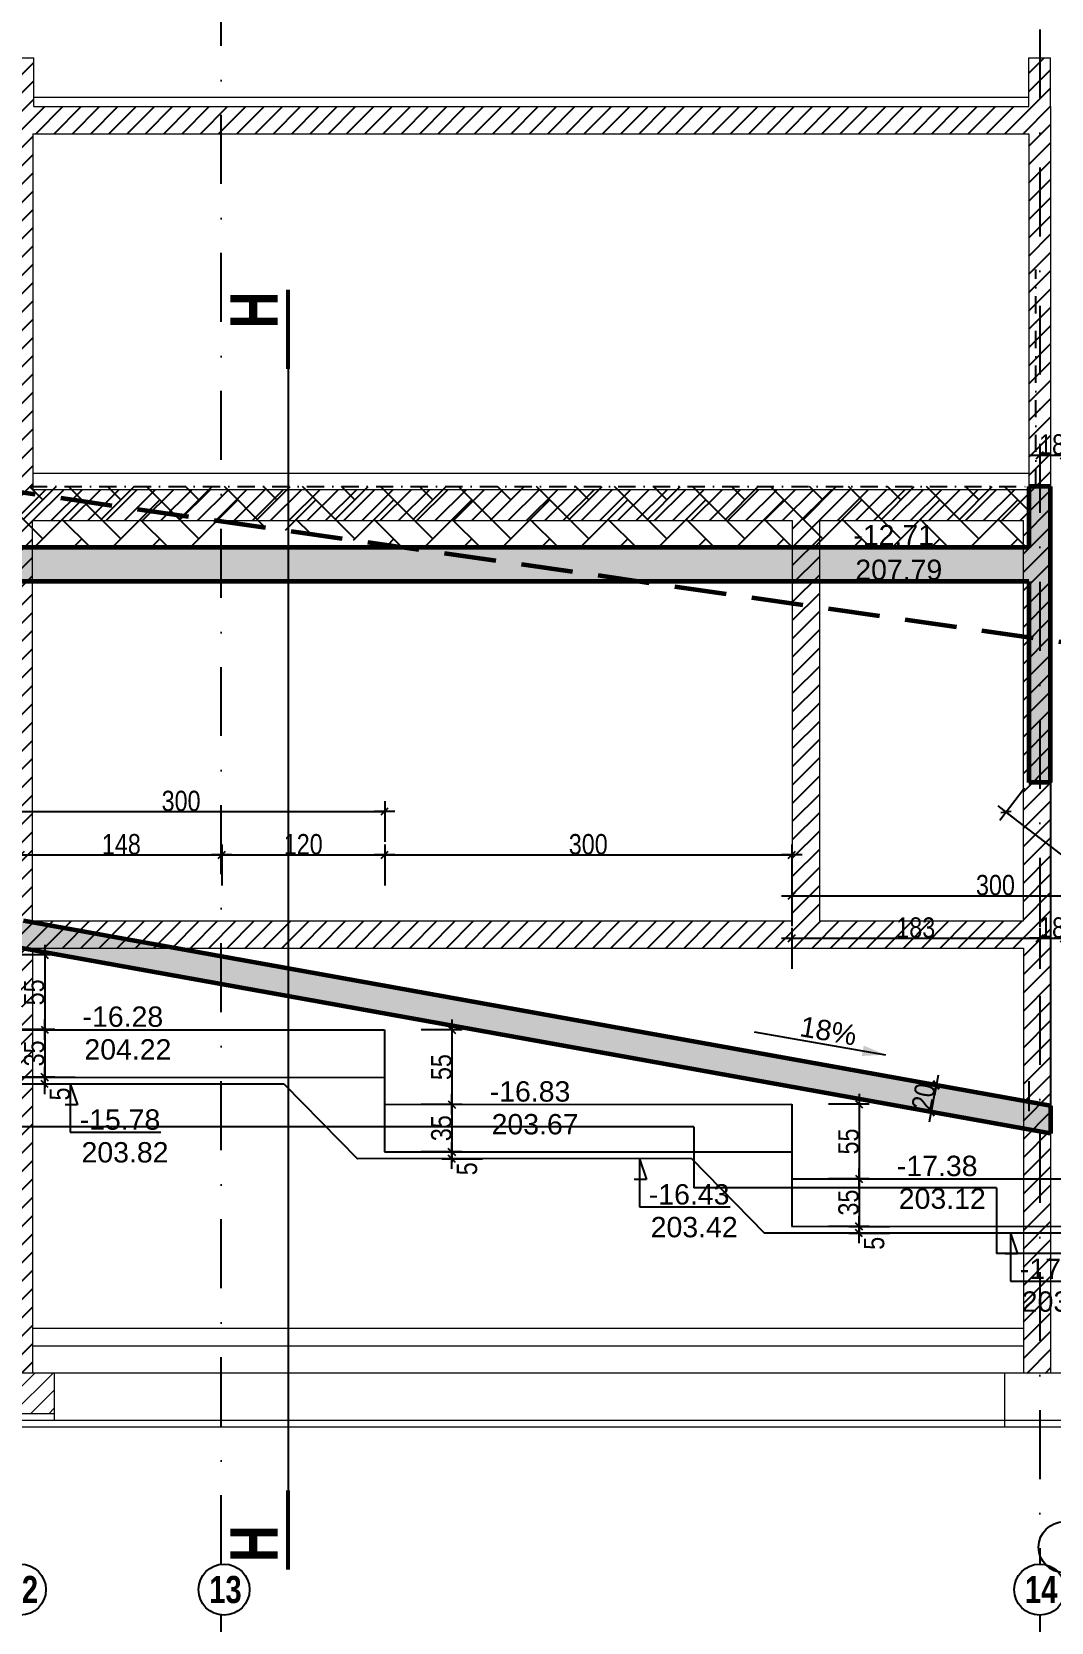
# Model space of a CAD drawing. Header units: millimetres. Extents: x -26249 to 60250, y -21218 to 23336.
# Drawn here: x 18053 to 18804, y 6841 to 8012 of the extents above; entities that cross this region are included whole.
import ezdxf
from ezdxf.enums import TextEntityAlignment as Align

# ---------------------------------------------------------------- set-up
doc = ezdxf.new("R2010")
doc.units = ezdxf.units.MM
doc.linetypes.add('CACHEX2', pattern=[19.05, 12.7, -6.35])
doc.linetypes.add('TIRETPTX2', pattern=[50.8, 25.4, -12.7, 0, -12.7])
for name, color, linetype in [('01-coupe soussol', 253, 'Continuous'), ('01_cote_gen', 4, 'Continuous'), ('01_linteaux', 2, 'Continuous'), ('01_poch_BN', 9, 'Continuous'), ('01_poch_murs', 253, 'Continuous'), ('01_texte', 230, 'Continuous'), ('AA_COTES', 2, 'Continuous')]:
    doc.layers.add(name, color=color, linetype=linetype)
doc.layers.add('01_murs_coup', color=5, linetype='Continuous', lineweight=60)
doc.styles.add('impact', font='impact.ttf')
doc.styles.add('MATTE_TXT', font='arial.ttf')
doc.styles.add('STYLE2', font='ARIALN.TTF')
doc.dimstyles.new('JB50', dxfattribs={"dimscale": 0.1, "dimtxt": 150, "dimasz": 15, "dimexe": 0.1, "dimexo": 0.1, "dimgap": 0.09, "dimtad": 1, "dimdec": 1, "dimdsep": 46, "dimtxsty": 'STYLE2', "dimblk1": 'BOND_G', "dimblk2": 'BOND_D', "dimsah": 1, "dimcen": 1.5, "dimdle": 0.01, "dimse1": 1, "dimse2": 1, "dimclrd": 4, "dimclre": 2, "dimclrt": 6, "dimazin": 2, "dimtfac": 2.333333, "dimtdec": 1, "dimtix": 1, "dimtmove": 2, "dimatfit": 3, "dimldrblk": 'BOND_G', "dimfxl": 1, "dimtolj": 1, "dimtzin": 0, "dimarcsym": 0})

# ---------------------------------------------------------------- blocks, each defined once
blk = doc.blocks.new('BOND_G')
at = {"layer": 'AA_COTES', "color": 0}
for p, q in [((0, -5), (0, 15)), ((5, 0), (-5, 0)), ((1.77, 1.77), (-1.77, -1.77))]:
    blk.add_line(p, q, dxfattribs=at)
blk = doc.blocks.new('BOND_D')
at = {"layer": 'AA_COTES', "color": 0}
for p, q in [((5, 0), (-5, 0)), ((-1.77, -1.77), (1.77, 1.77)), ((0, 5), (0, -15))]:
    blk.add_line(p, q, dxfattribs=at)
blk = doc.blocks.new('*D1932')
at = {"layer": '01_cote_gen', "color": 4, "lineweight": -2, "transparency": 16777216}
blk.add_line((18797.2, 7700.4), (18812.2, 7700.4), dxfattribs=at)
at = {"layer": 'Defpoints', "color": 0, "transparency": 16777216}
for p in [(18813.7, 7700.4), (18795.7, 7690.3), (18813.7, 7690.3)]:
    blk.add_point(p, dxfattribs=at)
at = {"layer": '01_cote_gen', "color": 4, "lineweight": -2, "transparency": 16777216, "xscale": 1.5, "yscale": 1.5, "zscale": 1.5, "rotation": 180}
blk.add_blockref('BOND_G', (18795.7, 7700.4), dxfattribs=at)
at = {"layer": '01_cote_gen', "color": 4, "lineweight": -2, "transparency": 16777216, "xscale": 1.5, "yscale": 1.5, "zscale": 1.5}
blk.add_blockref('BOND_D', (18813.7, 7700.4), dxfattribs=at)
at = {"layer": '01_cote_gen', "color": 6, "transparency": 16777216, "insert": (18804.7, 7708.1), "char_height": 15, "attachment_point": 5, "style": 'STYLE2'}
blk.add_mtext('\\A1;18', dxfattribs=at)
blk = doc.blocks.new('*D2045')
at = {"layer": '01_cote_gen', "color": 4, "lineweight": -2, "transparency": 16777216}
blk.add_line((18014.5, 7437.9), (18311.5, 7437.9), dxfattribs=at)
at = {"layer": 'Defpoints', "color": 0, "transparency": 16777216}
for p in [(18013, 7447.2), (18313, 7437.9), (18313, 7277)]:
    blk.add_point(p, dxfattribs=at)
at = {"layer": '01_cote_gen', "color": 4, "lineweight": -2, "transparency": 16777216, "xscale": 1.5, "yscale": 1.5, "zscale": 1.5, "rotation": 180}
blk.add_blockref('BOND_G', (18013, 7437.9), dxfattribs=at)
at = {"layer": '01_cote_gen', "color": 4, "lineweight": -2, "transparency": 16777216, "xscale": 1.5, "yscale": 1.5, "zscale": 1.5}
blk.add_blockref('BOND_D', (18313, 7437.9), dxfattribs=at)
at = {"layer": '01_cote_gen', "color": 6, "transparency": 16777216, "insert": (18163, 7445.5), "char_height": 15, "attachment_point": 5, "style": 'STYLE2'}
blk.add_mtext('\\A1;300', dxfattribs=at)
blk = doc.blocks.new('*D2046')
at = {"layer": '01_cote_gen', "color": 4, "lineweight": -2, "transparency": 16777216}
blk.add_line((18314.5, 7405.9), (18611.5, 7405.9), dxfattribs=at)
at = {"layer": 'Defpoints', "color": 0, "transparency": 16777216}
for p in [(18313, 7415.4), (18613, 7405.9), (18613, 7222.2)]:
    blk.add_point(p, dxfattribs=at)
at = {"layer": '01_cote_gen', "color": 4, "lineweight": -2, "transparency": 16777216, "xscale": 1.5, "yscale": 1.5, "zscale": 1.5, "rotation": 180}
blk.add_blockref('BOND_G', (18313, 7405.9), dxfattribs=at)
at = {"layer": '01_cote_gen', "color": 4, "lineweight": -2, "transparency": 16777216, "xscale": 1.5, "yscale": 1.5, "zscale": 1.5}
blk.add_blockref('BOND_D', (18613, 7405.9), dxfattribs=at)
at = {"layer": '01_cote_gen', "color": 6, "transparency": 16777216, "insert": (18463, 7413.6), "char_height": 15, "attachment_point": 5, "style": 'STYLE2'}
blk.add_mtext('\\A1;300', dxfattribs=at)
blk = doc.blocks.new('*D2047')
at = {"layer": '01_cote_gen', "color": 4, "lineweight": -2, "transparency": 16777216}
blk.add_line((18614.5, 7375.8), (18911.5, 7375.8), dxfattribs=at)
at = {"layer": 'Defpoints', "color": 0, "transparency": 16777216}
for p in [(18613, 7383.4), (18913, 7375.8), (18913, 7167.3)]:
    blk.add_point(p, dxfattribs=at)
at = {"layer": '01_cote_gen', "color": 4, "lineweight": -2, "transparency": 16777216, "xscale": 1.5, "yscale": 1.5, "zscale": 1.5, "rotation": 180}
blk.add_blockref('BOND_G', (18613, 7375.8), dxfattribs=at)
at = {"layer": '01_cote_gen', "color": 4, "lineweight": -2, "transparency": 16777216, "xscale": 1.5, "yscale": 1.5, "zscale": 1.5}
blk.add_blockref('BOND_D', (18913, 7375.8), dxfattribs=at)
at = {"layer": '01_cote_gen', "color": 6, "transparency": 16777216, "insert": (18763, 7383.5), "char_height": 15, "attachment_point": 5, "style": 'STYLE2'}
blk.add_mtext('\\A1;300', dxfattribs=at)
blk = doc.blocks.new('*D2052')
at = {"layer": '01_cote_gen', "color": 4, "lineweight": -2, "transparency": 16777216}
blk.add_line((18614.5, 7344.5), (18794.2, 7344.5), dxfattribs=at)
at = {"layer": 'Defpoints', "color": 0, "transparency": 16777216}
for p in [(18613, 7353.3), (18795.7, 7344.5), (18795.7, 7309)]:
    blk.add_point(p, dxfattribs=at)
at = {"layer": '01_cote_gen', "color": 4, "lineweight": -2, "transparency": 16777216, "xscale": 1.5, "yscale": 1.5, "zscale": 1.5, "rotation": 180}
blk.add_blockref('BOND_G', (18613, 7344.5), dxfattribs=at)
at = {"layer": '01_cote_gen', "color": 4, "lineweight": -2, "transparency": 16777216, "xscale": 1.5, "yscale": 1.5, "zscale": 1.5}
blk.add_blockref('BOND_D', (18795.7, 7344.5), dxfattribs=at)
at = {"layer": '01_cote_gen', "color": 6, "transparency": 16777216, "insert": (18704.3, 7352.2), "char_height": 15, "attachment_point": 5, "style": 'STYLE2'}
blk.add_mtext('\\A1;183', dxfattribs=at)
blk = doc.blocks.new('*D1965')
at = {"layer": '01_cote_gen', "color": 4, "lineweight": -2, "transparency": 16777216}
blk.add_line((18797.2, 7344.5), (18812.2, 7344.5), dxfattribs=at)
at = {"layer": 'Defpoints', "color": 0, "transparency": 16777216}
for p in [(18813.7, 7344.5), (18795.7, 7329.8), (18813.7, 7329.8)]:
    blk.add_point(p, dxfattribs=at)
at = {"layer": '01_cote_gen', "color": 4, "lineweight": -2, "transparency": 16777216, "xscale": 1.5, "yscale": 1.5, "zscale": 1.5, "rotation": 180}
blk.add_blockref('BOND_G', (18795.7, 7344.5), dxfattribs=at)
at = {"layer": '01_cote_gen', "color": 4, "lineweight": -2, "transparency": 16777216, "xscale": 1.5, "yscale": 1.5, "zscale": 1.5}
blk.add_blockref('BOND_D', (18813.7, 7344.5), dxfattribs=at)
at = {"layer": '01_cote_gen', "color": 6, "transparency": 16777216, "insert": (18804.7, 7352.2), "char_height": 15, "attachment_point": 5, "style": 'STYLE2'}
blk.add_mtext('\\A1;18', dxfattribs=at)
blk = doc.blocks.new('*D1966')
at = {"layer": '01_cote_gen', "color": 4, "lineweight": -2, "transparency": 16777216}
blk.add_line((18046.5, 7405.9), (18191.5, 7405.9), dxfattribs=at)
at = {"layer": 'Defpoints', "color": 0, "transparency": 16777216}
for p in [(18193, 7405.9), (18045, 7403.2), (18193, 7393.8)]:
    blk.add_point(p, dxfattribs=at)
at = {"layer": '01_cote_gen', "color": 4, "lineweight": -2, "transparency": 16777216, "xscale": 1.5, "yscale": 1.5, "zscale": 1.5, "rotation": 180}
blk.add_blockref('BOND_G', (18045, 7405.9), dxfattribs=at)
at = {"layer": '01_cote_gen', "color": 4, "lineweight": -2, "transparency": 16777216, "xscale": 1.5, "yscale": 1.5, "zscale": 1.5}
blk.add_blockref('BOND_D', (18193, 7405.9), dxfattribs=at)
at = {"layer": '01_cote_gen', "color": 6, "transparency": 16777216, "insert": (18119, 7413.6), "char_height": 15, "attachment_point": 5, "style": 'STYLE2'}
blk.add_mtext('\\A1;148', dxfattribs=at)
blk = doc.blocks.new('*D1967')
at = {"layer": '01_cote_gen', "color": 4, "lineweight": -2, "transparency": 16777216}
blk.add_line((18194.5, 7405.9), (18311.5, 7405.9), dxfattribs=at)
at = {"layer": 'Defpoints', "color": 0, "transparency": 16777216}
for p in [(18313, 7405.9), (18193, 7395.1), (18313, 7395.1)]:
    blk.add_point(p, dxfattribs=at)
at = {"layer": '01_cote_gen', "color": 4, "lineweight": -2, "transparency": 16777216, "xscale": 1.5, "yscale": 1.5, "zscale": 1.5, "rotation": 180}
blk.add_blockref('BOND_G', (18193, 7405.9), dxfattribs=at)
at = {"layer": '01_cote_gen', "color": 4, "lineweight": -2, "transparency": 16777216, "xscale": 1.5, "yscale": 1.5, "zscale": 1.5}
blk.add_blockref('BOND_D', (18313, 7405.9), dxfattribs=at)
at = {"layer": '01_cote_gen', "color": 6, "transparency": 16777216, "insert": (18253, 7413.6), "char_height": 15, "attachment_point": 5, "style": 'STYLE2'}
blk.add_mtext('\\A1;120', dxfattribs=at)
blk = doc.blocks.new('*D1987')
at = {"layer": '01_cote_gen', "color": 4, "lineweight": -2, "transparency": 16777216}
blk.add_line((18062.5, 7330.6), (18062.5, 7278.6), dxfattribs=at)
at = {"layer": 'Defpoints', "color": 0, "transparency": 16777216}
for p in [(18013, 7332.1), (18013, 7277.1), (18062.5, 7277.1)]:
    blk.add_point(p, dxfattribs=at)
at = {"layer": '01_cote_gen', "color": 4, "lineweight": -2, "transparency": 16777216, "xscale": 1.5, "yscale": 1.5, "zscale": 1.5}
for name, p, rotation in [('BOND_G', (18062.5, 7332.1), 90), ('BOND_D', (18062.5, 7277.1), 270)]:
    blk.add_blockref(name, p, dxfattribs=dict(at, rotation=rotation))
at = {"layer": '01_cote_gen', "color": 6, "transparency": 16777216, "insert": (18054.8, 7304.6), "char_height": 15, "attachment_point": 5, "rotation": 90, "style": 'STYLE2'}
blk.add_mtext('\\A1;55', dxfattribs=at)
blk = doc.blocks.new('*D1988')
at = {"layer": '01_cote_gen', "color": 4, "lineweight": -2, "transparency": 16777216}
blk.add_line((18062.5, 7275.6), (18062.5, 7243.6), dxfattribs=at)
at = {"layer": 'Defpoints', "color": 0, "transparency": 16777216}
for p in [(18048.7, 7277.1), (18052.9, 7242.1), (18062.5, 7242.1)]:
    blk.add_point(p, dxfattribs=at)
at = {"layer": '01_cote_gen', "color": 4, "lineweight": -2, "transparency": 16777216, "xscale": 1.5, "yscale": 1.5, "zscale": 1.5}
for name, p, rotation in [('BOND_G', (18062.5, 7277.1), 90), ('BOND_D', (18062.5, 7242.1), 270)]:
    blk.add_blockref(name, p, dxfattribs=dict(at, rotation=rotation))
at = {"layer": '01_cote_gen', "color": 6, "transparency": 16777216, "insert": (18054.8, 7259.6), "char_height": 15, "attachment_point": 5, "rotation": 90, "style": 'STYLE2'}
blk.add_mtext('\\A1;35', dxfattribs=at)
blk = doc.blocks.new('*D1989')
at = {"layer": '01_cote_gen', "color": 4, "lineweight": -2, "transparency": 16777216}
blk.add_line((18062.5, 7238.6), (18062.5, 7240.6), dxfattribs=at)
at = {"layer": 'Defpoints', "color": 0, "transparency": 16777216}
for p in [(18062.5, 7242.1), (18067.8, 7242.1), (18067.8, 7237.1)]:
    blk.add_point(p, dxfattribs=at)
at = {"layer": '01_cote_gen', "color": 4, "lineweight": -2, "transparency": 16777216, "xscale": 1.5, "yscale": 1.5, "zscale": 1.5}
for name, p, rotation in [('BOND_D', (18062.5, 7242.1), 90), ('BOND_G', (18062.5, 7237.1), 270)]:
    blk.add_blockref(name, p, dxfattribs=dict(at, rotation=rotation))
at = {"layer": '01_cote_gen', "color": 6, "transparency": 16777216, "insert": (18073.7, 7229.7), "char_height": 15, "attachment_point": 5, "rotation": 90, "style": 'STYLE2'}
blk.add_mtext('\\A1;5', dxfattribs=at)
blk = doc.blocks.new('*D1990')
at = {"layer": '01_cote_gen', "color": 4, "lineweight": -2, "transparency": 16777216}
blk.add_line((18362.5, 7275.5), (18362.5, 7223.5), dxfattribs=at)
at = {"layer": 'Defpoints', "color": 0, "transparency": 16777216}
for p in [(18313, 7277), (18313, 7222), (18362.5, 7222)]:
    blk.add_point(p, dxfattribs=at)
at = {"layer": '01_cote_gen', "color": 4, "lineweight": -2, "transparency": 16777216, "xscale": 1.5, "yscale": 1.5, "zscale": 1.5}
for name, p, rotation in [('BOND_G', (18362.5, 7277), 90), ('BOND_D', (18362.5, 7222), 270)]:
    blk.add_blockref(name, p, dxfattribs=dict(at, rotation=rotation))
at = {"layer": '01_cote_gen', "color": 6, "transparency": 16777216, "insert": (18354.8, 7249.5), "char_height": 15, "attachment_point": 5, "rotation": 90, "style": 'STYLE2'}
blk.add_mtext('\\A1;55', dxfattribs=at)
blk = doc.blocks.new('*D1991')
at = {"layer": '01_cote_gen', "color": 4, "lineweight": -2, "transparency": 16777216}
blk.add_line((18362.5, 7220.5), (18362.5, 7188.5), dxfattribs=at)
at = {"layer": 'Defpoints', "color": 0, "transparency": 16777216}
for p in [(18348.7, 7222), (18352.9, 7187), (18362.5, 7187)]:
    blk.add_point(p, dxfattribs=at)
at = {"layer": '01_cote_gen', "color": 4, "lineweight": -2, "transparency": 16777216, "xscale": 1.5, "yscale": 1.5, "zscale": 1.5}
for name, p, rotation in [('BOND_G', (18362.5, 7222), 90), ('BOND_D', (18362.5, 7187), 270)]:
    blk.add_blockref(name, p, dxfattribs=dict(at, rotation=rotation))
at = {"layer": '01_cote_gen', "color": 6, "transparency": 16777216, "insert": (18354.8, 7204.5), "char_height": 15, "attachment_point": 5, "rotation": 90, "style": 'STYLE2'}
blk.add_mtext('\\A1;35', dxfattribs=at)
blk = doc.blocks.new('*D1992')
at = {"layer": '01_cote_gen', "color": 4, "lineweight": -2, "transparency": 16777216}
blk.add_line((18362.5, 7183.5), (18362.5, 7185.5), dxfattribs=at)
at = {"layer": 'Defpoints', "color": 0, "transparency": 16777216}
for p in [(18362.5, 7187), (18367.8, 7187), (18367.8, 7182)]:
    blk.add_point(p, dxfattribs=at)
at = {"layer": '01_cote_gen', "color": 4, "lineweight": -2, "transparency": 16777216, "xscale": 1.5, "yscale": 1.5, "zscale": 1.5}
for name, p, rotation in [('BOND_D', (18362.5, 7187), 90), ('BOND_G', (18362.5, 7182), 270)]:
    blk.add_blockref(name, p, dxfattribs=dict(at, rotation=rotation))
at = {"layer": '01_cote_gen', "color": 6, "transparency": 16777216, "insert": (18373.7, 7174.6), "char_height": 15, "attachment_point": 5, "rotation": 90, "style": 'STYLE2'}
blk.add_mtext('\\A1;5', dxfattribs=at)
blk = doc.blocks.new('*D1993')
at = {"layer": '01_cote_gen', "color": 4, "lineweight": -2, "transparency": 16777216}
blk.add_line((18662.5, 7220.7), (18662.5, 7168.7), dxfattribs=at)
at = {"layer": 'Defpoints', "color": 0, "transparency": 16777216}
for p in [(18613, 7222.2), (18613, 7167.2), (18662.5, 7167.2)]:
    blk.add_point(p, dxfattribs=at)
at = {"layer": '01_cote_gen', "color": 4, "lineweight": -2, "transparency": 16777216, "xscale": 1.5, "yscale": 1.5, "zscale": 1.5}
for name, p, rotation in [('BOND_G', (18662.5, 7222.2), 90), ('BOND_D', (18662.5, 7167.2), 270)]:
    blk.add_blockref(name, p, dxfattribs=dict(at, rotation=rotation))
at = {"layer": '01_cote_gen', "color": 6, "transparency": 16777216, "insert": (18654.8, 7194.7), "char_height": 15, "attachment_point": 5, "rotation": 90, "style": 'STYLE2'}
blk.add_mtext('\\A1;55', dxfattribs=at)
blk = doc.blocks.new('*D1994')
at = {"layer": '01_cote_gen', "color": 4, "lineweight": -2, "transparency": 16777216}
blk.add_line((18662.5, 7165.7), (18662.5, 7133.7), dxfattribs=at)
at = {"layer": 'Defpoints', "color": 0, "transparency": 16777216}
for p in [(18648.7, 7167.2), (18652.9, 7132.2), (18662.5, 7132.2)]:
    blk.add_point(p, dxfattribs=at)
at = {"layer": '01_cote_gen', "color": 4, "lineweight": -2, "transparency": 16777216, "xscale": 1.5, "yscale": 1.5, "zscale": 1.5}
for name, p, rotation in [('BOND_G', (18662.5, 7167.2), 90), ('BOND_D', (18662.5, 7132.2), 270)]:
    blk.add_blockref(name, p, dxfattribs=dict(at, rotation=rotation))
at = {"layer": '01_cote_gen', "color": 6, "transparency": 16777216, "insert": (18654.8, 7149.7), "char_height": 15, "attachment_point": 5, "rotation": 90, "style": 'STYLE2'}
blk.add_mtext('\\A1;35', dxfattribs=at)
blk = doc.blocks.new('*D1995')
at = {"layer": '01_cote_gen', "color": 4, "lineweight": -2, "transparency": 16777216}
blk.add_line((18662.5, 7128.7), (18662.5, 7130.7), dxfattribs=at)
at = {"layer": 'Defpoints', "color": 0, "transparency": 16777216}
for p in [(18662.5, 7132.2), (18667.8, 7132.2), (18667.8, 7127.2)]:
    blk.add_point(p, dxfattribs=at)
at = {"layer": '01_cote_gen', "color": 4, "lineweight": -2, "transparency": 16777216, "xscale": 1.5, "yscale": 1.5, "zscale": 1.5}
for name, p, rotation in [('BOND_D', (18662.5, 7132.2), 90), ('BOND_G', (18662.5, 7127.2), 270)]:
    blk.add_blockref(name, p, dxfattribs=dict(at, rotation=rotation))
at = {"layer": '01_cote_gen', "color": 6, "transparency": 16777216, "insert": (18673.7, 7119.7), "char_height": 15, "attachment_point": 5, "rotation": 90, "style": 'STYLE2'}
blk.add_mtext('\\A1;5', dxfattribs=at)
blk = doc.blocks.new('*D2084')
at = {"layer": '01_cote_gen', "color": 4, "lineweight": -2, "transparency": 16777216}
blk.add_line((18868.8, 7675.7), (18868.8, 7633.7), dxfattribs=at)
at = {"layer": 'Defpoints', "color": 0, "transparency": 16777216}
for p in [(18807.7, 7677.2), (18787.7, 7632.2), (18868.8, 7632.2)]:
    blk.add_point(p, dxfattribs=at)
at = {"layer": '01_cote_gen', "color": 4, "lineweight": -2, "transparency": 16777216, "xscale": 1.5, "yscale": 1.5, "zscale": 1.5}
for name, p, rotation in [('BOND_G', (18868.8, 7677.2), 90), ('BOND_D', (18868.8, 7632.2), 270)]:
    blk.add_blockref(name, p, dxfattribs=dict(at, rotation=rotation))
at = {"layer": '01_cote_gen', "color": 6, "transparency": 16777216, "insert": (18861.2, 7654.7), "char_height": 15, "attachment_point": 5, "rotation": 90, "style": 'STYLE2'}
blk.add_mtext('\\A1;45', dxfattribs=at)
blk = doc.blocks.new('*D2085')
at = {"layer": '01_cote_gen', "color": 4, "lineweight": -2, "transparency": 16777216}
blk.add_line((18868.8, 7630.7), (18868.8, 7608.7), dxfattribs=at)
at = {"layer": 'Defpoints', "color": 0, "transparency": 16777216}
for p in [(18846.3, 7632.2), (18787.7, 7607.2), (18868.8, 7607.2)]:
    blk.add_point(p, dxfattribs=at)
at = {"layer": '01_cote_gen', "color": 4, "lineweight": -2, "transparency": 16777216, "xscale": 1.5, "yscale": 1.5, "zscale": 1.5}
for name, p, rotation in [('BOND_G', (18868.8, 7632.2), 90), ('BOND_D', (18868.8, 7607.2), 270)]:
    blk.add_blockref(name, p, dxfattribs=dict(at, rotation=rotation))
at = {"layer": '01_cote_gen', "color": 6, "transparency": 16777216, "insert": (18861.2, 7619.7), "char_height": 15, "attachment_point": 5, "rotation": 90, "style": 'STYLE2'}
blk.add_mtext('\\A1;25', dxfattribs=at)
blk = doc.blocks.new('*D2093')
at = {"layer": '01_cote_gen', "color": 4, "lineweight": -2, "transparency": 16777216}
blk.add_line((18899, 7457.7), (18899, 7225.4), dxfattribs=at)
at = {"layer": 'Defpoints', "color": 0, "transparency": 16777216}
for p in [(18876.5, 7459.2), (18787.7, 7223.9), (18899, 7223.9)]:
    blk.add_point(p, dxfattribs=at)
at = {"layer": '01_cote_gen', "color": 4, "lineweight": -2, "transparency": 16777216, "xscale": 1.5, "yscale": 1.5, "zscale": 1.5}
for name, p, rotation in [('BOND_G', (18899, 7459.2), 90), ('BOND_D', (18899, 7223.9), 270)]:
    blk.add_blockref(name, p, dxfattribs=dict(at, rotation=rotation))
at = {"layer": '01_cote_gen', "color": 6, "transparency": 16777216, "insert": (18891.3, 7318.6), "char_height": 15, "attachment_point": 5, "rotation": 90, "style": 'STYLE2'}
blk.add_mtext('\\A1;235.4', dxfattribs=at)
blk = doc.blocks.new('*D2094')
at = {"layer": '01_cote_gen', "color": 4, "lineweight": -2, "transparency": 16777216}
for p, q in [((18772, 7436.4), (19022.9, 7243.2)), ((19168.8, 7131), (19055.8, 7217.9))]:
    blk.add_line(p, q, dxfattribs=at)
at = {"layer": 'Defpoints', "color": 0, "transparency": 16777216}
for p in [(18787.7, 7459.2), (18770.8, 7437.3), (19186.8, 7152)]:
    blk.add_point(p, dxfattribs=at)
at = {"layer": '01_cote_gen', "color": 4, "lineweight": -2, "transparency": 16777216, "xscale": 1.5, "yscale": 1.5, "zscale": 1.5}
for name, p, rotation in [('BOND_D', (18770.8, 7437.3), 142.4172848417495), ('BOND_G', (19169.9, 7130.1), 322.4172848417494)]:
    blk.add_blockref(name, p, dxfattribs=dict(at, rotation=rotation))
at = {"layer": '01_cote_gen', "color": 6, "transparency": 16777216, "insert": (19036.9, 7227.4), "char_height": 15, "attachment_point": 5, "rotation": 322.4173, "style": 'STYLE2'}
blk.add_mtext('\\A1;503.7', dxfattribs=at)
blk = doc.blocks.new('*D2111')
at = {"layer": '01_cote_gen', "color": 4, "lineweight": -2, "transparency": 16777216}
blk.add_line((18716.1, 7218), (18719.1, 7234.7), dxfattribs=at)
at = {"layer": 'Defpoints', "color": 0, "transparency": 16777216}
for p in [(18696.7, 7240.3), (18719.4, 7236.2), (18693.2, 7220.6)]:
    blk.add_point(p, dxfattribs=at)
at = {"layer": '01_cote_gen', "color": 4, "lineweight": -2, "transparency": 16777216, "xscale": 1.5, "yscale": 1.5, "zscale": 1.5}
for name, p, rotation in [('BOND_D', (18719.4, 7236.2), 79.79622606135914), ('BOND_G', (18715.8, 7216.5), 259.7962260613591)]:
    blk.add_blockref(name, p, dxfattribs=dict(at, rotation=rotation))
at = {"layer": '01_cote_gen', "color": 6, "transparency": 16777216, "insert": (18710.1, 7227.7), "char_height": 15, "attachment_point": 5, "rotation": 79.7962, "style": 'STYLE2'}
blk.add_mtext('\\A1;20', dxfattribs=at)

msp = doc.modelspace()

# ---------------------------------------------------------------- hatches: boundary and pattern name
at = {"layer": '01-coupe soussol'}
h = msp.add_hatch(dxfattribs=at)
h.set_pattern_fill('ANSI31', color=256, scale=3)
h.set_pattern_definition([(45, (11748.377, 1158.082), (-6.735192, 6.735192), [])])
h.paths.add_polyline_path([(14178.055, 7357.148), (13828.381, 7357.148), (13828.381, 7344.148), (14178.055, 7344.148)])
h.paths.add_polyline_path([(14604.055, 7357.148), (14196.055, 7357.148), (14196.055, 7344.148), (14604.055, 7344.148)])
h.paths.add_polyline_path([(15180.978, 7357.148), (14624.055, 7357.148), (14624.055, 7344.148), (15180.978, 7344.148)])
h.paths.add_polyline_path([(15779.845, 7357.148), (15222.978, 7357.148), (15222.978, 7344.148), (15779.845, 7344.148)], flags=17)
h.paths.add_polyline_path([(18803.574, 7357.148), (18803.574, 7957.148), (18803.574, 7993.091), (18787.574, 7993.091), (18787.574, 7957.148), (18054.574, 7957.148), (18054.574, 7993.091), (18036.574, 7993.091), (18036.574, 7957.148), (17435.574, 7957.148), (17435.574, 7993.091), (17419.574, 7993.091), (17419.574, 7952.148), (17111.574, 7952.148), (17111.574, 8018.837), (17091.574, 8018.837), (17091.574, 7952.148), (16623.574, 7952.148), (16623.574, 7993.091), (16605.574, 7993.091), (16605.574, 7964.148), (16079.978, 7964.148), (16079.978, 8002.279), (16059.978, 8002.279), (16059.978, 7964.148), (15799.978, 7964.148), (15799.978, 8229.148), (16019.446, 8229.148), (16019.446, 8252.148), (15799.978, 8252.148), (15799.978, 8310.174), (15779.978, 8310.174), (15779.978, 8252.148), (15218.978, 8252.148), (15218.978, 8310.174), (15202.978, 8310.174), (15202.978, 7664.148), (15202.978, 7324.148), (15222.978, 7324.148), (15222.978, 7644.148), (15779.845, 7644.148), (15779.845, 7324.148), (15799.845, 7324.148), (15799.845, 7644.148), (16059.574, 7644.148), (16059.574, 7357.148), (15799.845, 7357.148), (15799.845, 7344.148), (16059.574, 7344.148), (16059.574, 7024.148), (16079.574, 7024.148), (16079.574, 7337.148), (16605.574, 7337.148), (16605.574, 7044.148), (16625.574, 7044.148), (16625.574, 7337.148), (17139.574, 7337.148), (17139.574, 7024.148), (17159.574, 7024.148), (17159.574, 7337.148), (17419.575, 7337.148), (17419.575, 7024.148), (17439.575, 7024.148), (17439.575, 7337.148), (18028.584, 7337.148), (18028.584, 7024.148), (18053.584, 7024.148), (18053.584, 7337.148), (18783.574, 7337.148), (18783.574, 7024.148), (18803.574, 7024.148), (18803.574, 7337.148)])
h.paths.add_polyline_path([(16079.574, 7357.148), (16079.574, 7644.148), (16605.574, 7644.148), (16605.574, 7357.148)], flags=16)
h.paths.add_polyline_path([(15799.574, 7664.148), (15799.574, 7944.148), (16059.574, 7944.148), (16059.574, 7664.148)], flags=16)
h.paths.add_polyline_path([(16079.574, 7664.148), (16079.574, 7944.148), (16605.574, 7944.148), (16605.574, 7664.148)], flags=16)
h.paths.add_polyline_path([(15779.574, 7664.148), (15222.978, 7664.148), (15222.978, 7944.148), (15779.574, 7944.148)], flags=16)
h.paths.add_polyline_path([(15779.978, 7964.148), (15218.978, 7964.148), (15218.978, 8229.148), (15779.978, 8229.148)], flags=16)
h.paths.add_polyline_path([(16625.574, 7357.148), (16625.574, 7644.148), (17139.574, 7644.148), (17139.574, 7357.148)], flags=16)
h.paths.add_polyline_path([(16625.574, 7664.148), (16625.574, 7932.148), (17139.574, 7932.148), (17139.574, 7664.148)], flags=16)
h.paths.add_polyline_path([(17159.574, 7357.148), (17159.574, 7644.148), (17419.575, 7644.148), (17419.575, 7357.148)], flags=16)
h.paths.add_polyline_path([(17159.574, 7664.148), (17159.574, 7932.148), (17419.574, 7932.148), (17419.574, 7664.148)], flags=16)
h.paths.add_polyline_path([(17439.575, 7357.148), (17439.575, 7652.148), (18033.584, 7652.148), (18033.584, 7357.148)], flags=16)
h.paths.add_polyline_path([(17439.574, 7675.148), (17439.574, 7937.148), (18035.574, 7937.148), (18035.574, 7675.148)], flags=16)
h.paths.add_polyline_path([(18053.584, 7357.148), (18053.584, 7652.148), (18613.574, 7652.148), (18613.574, 7357.148)], flags=16)
h.paths.add_polyline_path([(18053.886, 7675.148), (18053.886, 7937.148), (18787.574, 7937.148), (18787.574, 7675.148)], flags=16)
h.paths.add_polyline_path([(18633.574, 7357.148), (18633.574, 7652.148), (18783.574, 7652.148), (18783.574, 7357.148)], flags=16)
h.paths.add_polyline_path([(16129.574, 7024.148), (16059.574, 7024.148), (16059.574, 6989.148), (16129.574, 6989.148)])
h.paths.add_polyline_path([(16640.574, 7024.148), (16590.574, 7024.148), (16590.574, 6994.148), (16640.574, 6994.148)])
h.paths.add_polyline_path([(16625.574, 7044.148), (16605.574, 7044.148), (16605.574, 7024.148), (16625.574, 7024.148)], flags=17)
at = {"layer": '01-coupe soussol', "lineweight": 5}
h = msp.add_hatch(dxfattribs=at)
h.set_pattern_fill('ANSI31', color=256, scale=3)
h.set_pattern_definition([(45, (-13484.1425, 11491.178), (-6.735192, 6.735192), [])])
h.paths.add_polyline_path([(18069.574, 7024.148), (18019.574, 7024.148), (18019.574, 6994.148), (18069.574, 6994.148)])
at = {"layer": '01_poch_BN'}
h = msp.add_hatch(color=256, dxfattribs=at)
h.dxf.hatch_style = 1
h.paths.add_polyline_path([(16325.086, 8029.563), (16305.086, 8033.979), (16305.086, 8017.203), (15792.367, 8017.203), (15792.367, 8117.203), (15772.367, 8117.203), (15772.367, 8017.203), (15218.94, 8017.203), (15218.94, 8132.203), (15202.94, 8134.203), (15202.94, 7987.203), (16305.086, 7987.203), (16305.086, 7859.203), (16603.651, 7859.203), (16603.651, 7721.204), (17236.178, 7721.204), (17236.178, 7607.204), (18502.219, 7607.204), (18328.49, 7632.204), (17439.651, 7632.204), (17439.651, 7677.204), (17419.651, 7677.204), (17419.651, 7632.204), (17256.178, 7632.204), (17256.178, 7810.204), (17236.178, 7810.204), (17236.178, 7746.204), (16623.651, 7746.204), (16623.651, 7944.203), (16603.651, 7944.203), (16603.651, 7884.203), (16325.086, 7884.203)])
h.paths.add_polyline_path([(16325.086, 8117.203), (16305.086, 8117.203), (16305.086, 8033.979), (16325.086, 8029.563)], flags=17)
h.paths.add_polyline_path([(18803.65, 7677.204), (18787.651, 7677.204), (18787.651, 7632.204), (18328.49, 7632.204), (18502.219, 7607.204), (18787.651, 7607.204), (18787.651, 7566.129), (18803.65, 7563.827)])
h.paths.add_polyline_path([(18803.65, 7563.827), (18787.651, 7566.129), (18787.651, 7459.242), (18803.65, 7459.242)])
h.paths.add_polyline_path([(18046.95, 7357.204), (17425.991, 7357.204), (15719.991, 7664.204), (15202.94, 7664.204), (15202.94, 7644.204), (15718.206, 7644.204), (17424.206, 7337.204), (18045.165, 7337.204), (18803.65, 7200.679), (18803.65, 7221.001)])
at = {"layer": '01_poch_murs'}
h = msp.add_hatch(dxfattribs=at)
h.set_pattern_fill('AR-HBONE', color=256, scale=0.2)
h.set_pattern_definition([(45, (0, 5785.036), (3e-15, 28.73682), [60.96, -20.32]), (135, (14.368, 5799.404), (3e-15, 28.73682), [60.96, -20.32])])
h.paths.add_polyline_path([(18787.651, 7677.204), (18192.651, 7677.204), (18192.651, 7651.752), (18328.49, 7632.204), (18787.651, 7632.204)])
h.paths.add_polyline_path([(18192.651, 7651.752), (18044.951, 7673.006), (18044.951, 7632.204), (18192.651, 7632.204)])
h.paths.add_polyline_path([(18192.651, 7677.204), (18044.951, 7677.204), (18044.951, 7673.006), (18192.651, 7651.752)])
h.paths.add_polyline_path([(18044.951, 7673.006), (18015.779, 7677.204), (17439.651, 7677.204), (17439.651, 7632.204), (18044.951, 7632.204)])
h.paths.add_polyline_path([(17934.703, 7637.731), (17846.113, 7637.731), (17846.113, 7670.025), (17934.703, 7670.025)], flags=16)
h.paths.add_polyline_path([(18654.595, 7630.121), (18721.543, 7630.121), (18721.543, 7652.713), (18654.595, 7652.713)], flags=9)
h.paths.add_polyline_path([(17500.919, 7641.658), (17500.919, 7668.271), (17469.691, 7668.271), (17469.691, 7641.658)], flags=24)
h.paths.add_polyline_path([(17853.408, 7642.674), (17931.928, 7642.674), (17931.928, 7665.174), (17853.408, 7665.174)], flags=8)

# ---------------------------------------------------------------- linework, layer by layer
at = {"color": 5, "flags": 128}
for points, elevation in [([(18540.854, 7205.604), (18019.477, 7205.604)], 517158665.099), ([(18540.854, 7205.604), (18540.854, 7160.604)], 517158665.099), ([(18763.839, 7160.604), (18540.854, 7160.604)], -9.389), ([(18763.839, 7160.604), (18763.839, 7112.204)], -9.37), ([(19017.437, 7112.204), (18763.839, 7112.204)], -9.26)]:
    msp.add_lwpolyline(points, dxfattribs=dict(at, elevation=elevation))
at = {"layer": '01-coupe soussol', "lineweight": 5}
for p, q in [((18036.574, 7993.091), (18054.574, 7993.091)), ((18054.574, 7957.148), (18054.574, 7993.091)), ((18787.574, 7957.148), (18787.574, 7993.091)), ((18787.574, 7993.091), (18803.574, 7993.091)), ((18803.574, 7957.148), (18803.574, 7993.091)), ((18054.574, 7964.148), (18787.574, 7964.148)), ((18054.574, 7957.148), (18787.574, 7957.148)), ((18803.574, 7957.148), (18803.574, 7357.148)), ((18053.886, 7937.148), (18787.574, 7937.148)), ((18053.886, 7937.148), (18053.886, 7675.148)), ((18787.574, 7937.148), (18787.574, 7675.148)), ((18053.886, 7687.148), (18787.574, 7687.148)), ((18053.886, 7675.148), (18787.574, 7675.148)), ((18053.584, 7652.148), (18613.574, 7652.148)), ((18053.584, 7357.148), (18053.584, 7652.148)), ((18613.574, 7357.148), (18613.574, 7652.148)), ((18633.574, 7652.148), (18783.574, 7652.148)), ((18633.574, 7357.148), (18633.574, 7652.148)), ((18783.574, 7357.148), (18783.574, 7652.148)), ((18053.584, 7357.148), (18613.574, 7357.148)), ((18633.574, 7357.148), (18783.574, 7357.148)), ((18803.574, 7357.148), (18803.574, 7337.148)), ((18053.584, 7337.148), (18783.574, 7337.148)), ((18053.584, 7337.148), (18053.584, 7024.148)), ((18783.574, 7337.148), (18783.574, 7024.148)), ((18803.574, 7337.148), (18803.574, 7024.148)), ((18053.584, 7057.148), (18783.574, 7057.148)), ((18053.584, 7044.148), (18783.574, 7044.148)), ((18069.574, 7024.148), (18019.574, 7024.148)), ((18069.574, 7024.148), (18069.574, 6989.148)), ((18769.574, 7024.148), (18069.574, 7024.148)), ((18769.574, 7024.148), (18769.574, 6984.148)), ((18839.574, 7024.148), (18769.574, 7024.148)), ((18769.574, 6984.148), (16129.574, 6984.148)), ((18069.574, 6994.148), (18019.574, 6994.148)), ((18069.574, 6989.148), (18019.574, 6989.148)), ((18769.574, 6989.148), (18069.574, 6989.148)), ((18839.574, 6989.148), (18769.574, 6989.148)), ((18839.574, 6984.148), (18769.574, 6984.148))]:
    msp.add_line(p, q, dxfattribs=at)
at = {"layer": '01_linteaux', "linetype": 'TIRETPTX2', "ltscale": 2}
for p, q in [((18192.651, 6883.264), (18192.651, 8318.947)), ((18192.651, 5784.277), (18192.651, 6845.866))]:
    msp.add_line(p, q, dxfattribs=at)
at = {"layer": '01_linteaux', "linetype": 'TIRETPTX2', "ltscale": 0.5}
for p, q in [((18792.651, 7677.204), (18792.651, 7837.204)), ((17439.651, 7677.204), (18787.651, 7677.204))]:
    msp.add_line(p, q, dxfattribs=at)
at = {"layer": '01_linteaux'}
for p, q in [((18803.65, 7459.242), (18803.65, 7221.001)), ((18012.95, 7276.901), (18312.95, 7277.035)), ((18312.95, 7277.035), (18312.95, 7242.035)), ((18312.95, 7277.035), (18312.95, 7222.035)), ((18012.95, 7241.901), (18312.95, 7242.035)), ((18238.961, 7236.938), (17992.95, 7236.901)), ((18238.961, 7236.938), (18292.95, 7182.035)), ((18312.95, 7222.035), (18612.95, 7222.17)), ((18312.95, 7222.035), (18312.95, 7187.035)), ((18612.95, 7222.17), (18612.95, 7187.17)), ((18612.95, 7222.17), (18612.95, 7167.17)), ((18312.95, 7187.035), (18612.95, 7187.17)), ((18538.961, 7182.073), (18292.95, 7182.035)), ((18538.961, 7182.073), (18592.95, 7127.17)), ((18612.95, 7167.17), (18912.95, 7167.304)), ((18612.95, 7167.17), (18612.95, 7132.17)), ((18838.961, 7127.207), (18592.95, 7127.17)), ((18612.95, 7132.17), (18912.95, 7132.304))]:
    msp.add_line(p, q, dxfattribs=at)
at = {"layer": '01_linteaux', "linetype": 'TIRETPTX2', "ltscale": 2}
for points in [[(18795.651, 8318.947), (18795.651, 6883.37)], [(18795.651, 6845.759), (18795.651, 5784.277)]]:
    msp.add_lwpolyline(points, dxfattribs=at)
at = {"layer": '01_murs_coup'}
for p, q in [((18787.651, 7677.204), (18787.651, 7632.204)), ((18803.65, 7677.204), (18787.651, 7677.204)), ((18803.65, 7459.242), (18803.65, 7677.204)), ((18787.651, 7632.204), (17439.651, 7632.204)), ((18787.651, 7607.204), (17236.178, 7607.204)), ((18787.651, 7607.204), (18787.651, 7459.242)), ((18803.65, 7459.242), (18787.651, 7459.242)), ((18803.65, 7221.001), (18046.95, 7357.204)), ((18803.65, 7200.679), (18045.165, 7337.204)), ((18803.65, 7221.001), (18803.65, 7200.679))]:
    msp.add_line(p, q, dxfattribs=at)
at = {"layer": '01_murs_coup', "linetype": 'CACHEX2', "ltscale": 3}
msp.add_lwpolyline([(13488.026, 8634.48), (13898.276, 8541.204), (15673.022, 8173.204), (16272.362, 8041.204), (17563.166, 7756.204), (17904.593, 7693.204), (19739.166, 7429.204), (20425.516, 7322.204), (21080.455, 7223.334)], dxfattribs=at)
at = {"layer": '01_poch_BN'}
msp.add_line((18241.845, 7763.793), (18241.845, 6937.68), dxfattribs=at)
at = {"layer": '01_texte'}
for p, q in [((18585.182, 7275.414), (18682.064, 7258.615)), ((18081.334, 7237.137), (18086.606, 7221.817)), ((18081.334, 7237.137), (18081.334, 7201.689)), ((18787.651, 7239.091), (18787.651, 7217.12)), ((18086.606, 7221.817), (18077.492, 7221.817)), ((18081.334, 7201.689), (18148.135, 7201.689)), ((18500.685, 7182.035), (18505.957, 7166.716)), ((18500.685, 7182.035), (18500.685, 7146.588)), ((18505.957, 7166.716), (18496.842, 7166.716)), ((18500.685, 7146.588), (18567.486, 7146.588)), ((18774.075, 7127.17), (18779.347, 7111.85)), ((18774.075, 7127.17), (18774.075, 7091.722)), ((18779.347, 7111.85), (18770.233, 7111.85)), ((18774.075, 7091.722), (18840.876, 7091.722))]:
    msp.add_line(p, q, dxfattribs=at)
at = {"layer": '01_texte', "const_width": 3}
for points in [[(18241.845, 7822.293), (18241.845, 7763.793)], [(18241.845, 6937.68), (18241.845, 6879.18)]]:
    msp.add_lwpolyline(points, dxfattribs=at)
at = {"layer": '01_texte'}
for centre in [(18813.651, 6895.771), (18044.651, 6864.565), (18194.651, 6864.565), (18795.651, 6864.565)]:
    msp.add_circle(centre, 18.806, dxfattribs=at)
for points in [[(18682.064, 7258.615), (18665.931, 7265.347), (18665.268, 7261.527)], [(18682.064, 7258.615), (18664.606, 7257.708), (18665.268, 7261.527)]]:
    msp.add_solid(points, dxfattribs=at)

# ---------------------------------------------------------------- texts
at = {"layer": '01_texte', "style": 'impact'}
for p in [(18244.698, 7807.212), (18244.698, 6898.325)]:
    msp.add_text('H', height=35, rotation=90, dxfattribs=at).set_placement(p, align=Align.BOTTOM_CENTER)
at = {"layer": '01_texte', "style": 'MATTE_TXT'}
for s, p in [('-12.71', (18658.361, 7633.886)), ('207.79', (18659.74, 7608.354)), ('-16.28', (18090.406, 7279.184)), ('204.22', (18091.785, 7255.053)), ('-16.83', (18390.406, 7224.083)), ('-15.78', (18088.276, 7203.371)), ('203.67', (18391.785, 7199.951)), ('203.82', (18089.655, 7179.24)), ('-17.38', (18690.406, 7169.217)), ('-16.43', (18507.626, 7148.27)), ('203.12', (18691.785, 7145.085)), ('203.42', (18509.005, 7124.138)), ('-17.78', (18781.017, 7093.404)), ('203.02', (18782.396, 7069.272))]:
    msp.add_text(s, height=15, dxfattribs=at).set_placement(p)
msp.add_text('18%%%', height=15, rotation=350.163012, dxfattribs=at).set_placement((18618.014, 7272.432))
at = {"layer": '01_texte', "char_height": 20, "attachment_point": 1, "line_spacing_factor": 0.895453, "style": 'impact'}
for s, insert in [('12', (18033.763, 6874.671)), ('13', (18183.763, 6874.671)), ('14', (18784.763, 6874.671))]:
    msp.add_mtext(s, dxfattribs=dict(at, insert=insert))

# ---------------------------------------------------------------- dimensions: what is measured, and where the dimension line sits
at = {"layer": '01_cote_gen'}
for base, p1, p2, picture, middle in [((18813.651, 7700.387), (18795.651, 7690.327), (18813.651, 7690.327), '*D1932', (18804.651, 7708.054)), ((18312.95, 7437.85), (18012.95, 7447.161), (18312.95, 7277.035), '*D2045', (18162.95, 7445.518)), ((18192.951, 7405.939), (18044.951, 7403.225), (18192.951, 7393.762), '*D1966', (18118.951, 7413.606)), ((18312.95, 7405.939), (18192.951, 7395.063), (18312.95, 7395.063), '*D1967', (18252.95, 7413.606)), ((18612.95, 7405.939), (18312.95, 7415.35), (18612.95, 7222.17), '*D2046', (18462.95, 7413.606)), ((18912.95, 7375.783), (18612.95, 7383.439), (18912.95, 7167.304), '*D2047', (18762.95, 7383.451)), ((18813.651, 7344.511), (18795.651, 7329.844), (18813.651, 7329.844), '*D1965', (18804.651, 7352.179))]:
    dim = msp.add_linear_dim(base=base, p1=p1, p2=p2, dimstyle='JB50', dxfattribs=at)
    dim.commit()
    dim.dimension.update_dxf_attribs({"geometry": picture, "text_midpoint": middle})
for base, p1, p2, picture, middle in [((18868.823, 7632.204), (18807.651, 7677.204), (18787.651, 7632.204), '*D2084', (18861.186, 7654.704)), ((18868.823, 7607.204), (18846.323, 7632.204), (18787.651, 7607.204), '*D2085', (18861.156, 7619.704)), ((18062.486, 7277.137), (18012.95, 7332.137), (18012.975, 7277.137), '*D1987', (18054.849, 7304.637)), ((18062.486, 7242.137), (18048.671, 7277.137), (18052.922, 7242.137), '*D1988', (18054.818, 7259.637)), ((18362.486, 7222.035), (18312.95, 7277.035), (18312.975, 7222.035), '*D1990', (18354.849, 7249.535)), ((18362.486, 7187.035), (18348.671, 7222.035), (18352.922, 7187.035), '*D1991', (18354.818, 7204.535)), ((18662.486, 7167.17), (18612.95, 7222.17), (18612.975, 7167.17), '*D1993', (18654.849, 7194.67)), ((18662.486, 7132.17), (18648.671, 7167.17), (18652.922, 7132.17), '*D1994', (18654.818, 7149.67))]:
    dim = msp.add_linear_dim(base=base, p1=p1, p2=p2, angle=90, dimstyle='JB50', dxfattribs=at)
    dim.commit()
    dim.dimension.update_dxf_attribs({"geometry": picture, "text_midpoint": middle})
for base, p1, p2, angle, picture, middle, dimtype in [((18898.962, 7223.88), (18876.462, 7459.242), (18787.651, 7223.88), 90, '*D2093', (18891.295, 7318.602), 160), ((18770.772, 7437.311), (19186.822, 7152.031), (18787.651, 7459.242), 142.417285, '*D2094', (19036.925, 7227.385), 161), ((18062.486, 7242.137), (18067.755, 7237.137), (18067.755, 7242.137), 90, '*D1989', (18073.694, 7229.688), 160), ((18362.486, 7187.035), (18367.755, 7182.035), (18367.755, 7187.035), 90, '*D1992', (18373.694, 7174.587), 160), ((18662.486, 7132.17), (18667.755, 7127.17), (18667.755, 7132.17), 90, '*D1995', (18673.694, 7119.721), 160)]:
    dim = msp.add_linear_dim(base=base, p1=p1, p2=p2, angle=angle, dimstyle='JB50', dxfattribs=at)
    dim.commit()
    dim.dimension.update_dxf_attribs({"geometry": picture, "text_midpoint": middle, "dimtype": dimtype})
dim = msp.add_linear_dim(base=(18795.651, 7344.511), p1=(18612.95, 7353.283), p2=(18795.651, 7309.031), text='183', dimstyle='JB50', dxfattribs=at)
dim.commit()
dim.dimension.update_dxf_attribs({"geometry": '*D2052', "text_midpoint": (18704.3, 7352.179)})
dim = msp.add_aligned_dim(p1=(18693.155, 7220.568), p2=(18696.698, 7240.252), distance=-23.046, dimstyle='JB50', dxfattribs=at)
dim.commit()
dim.dimension.update_dxf_attribs({"geometry": '*D2111', "text_midpoint": (18710.062, 7227.685)})

doc.saveas('drawing.dxf')
